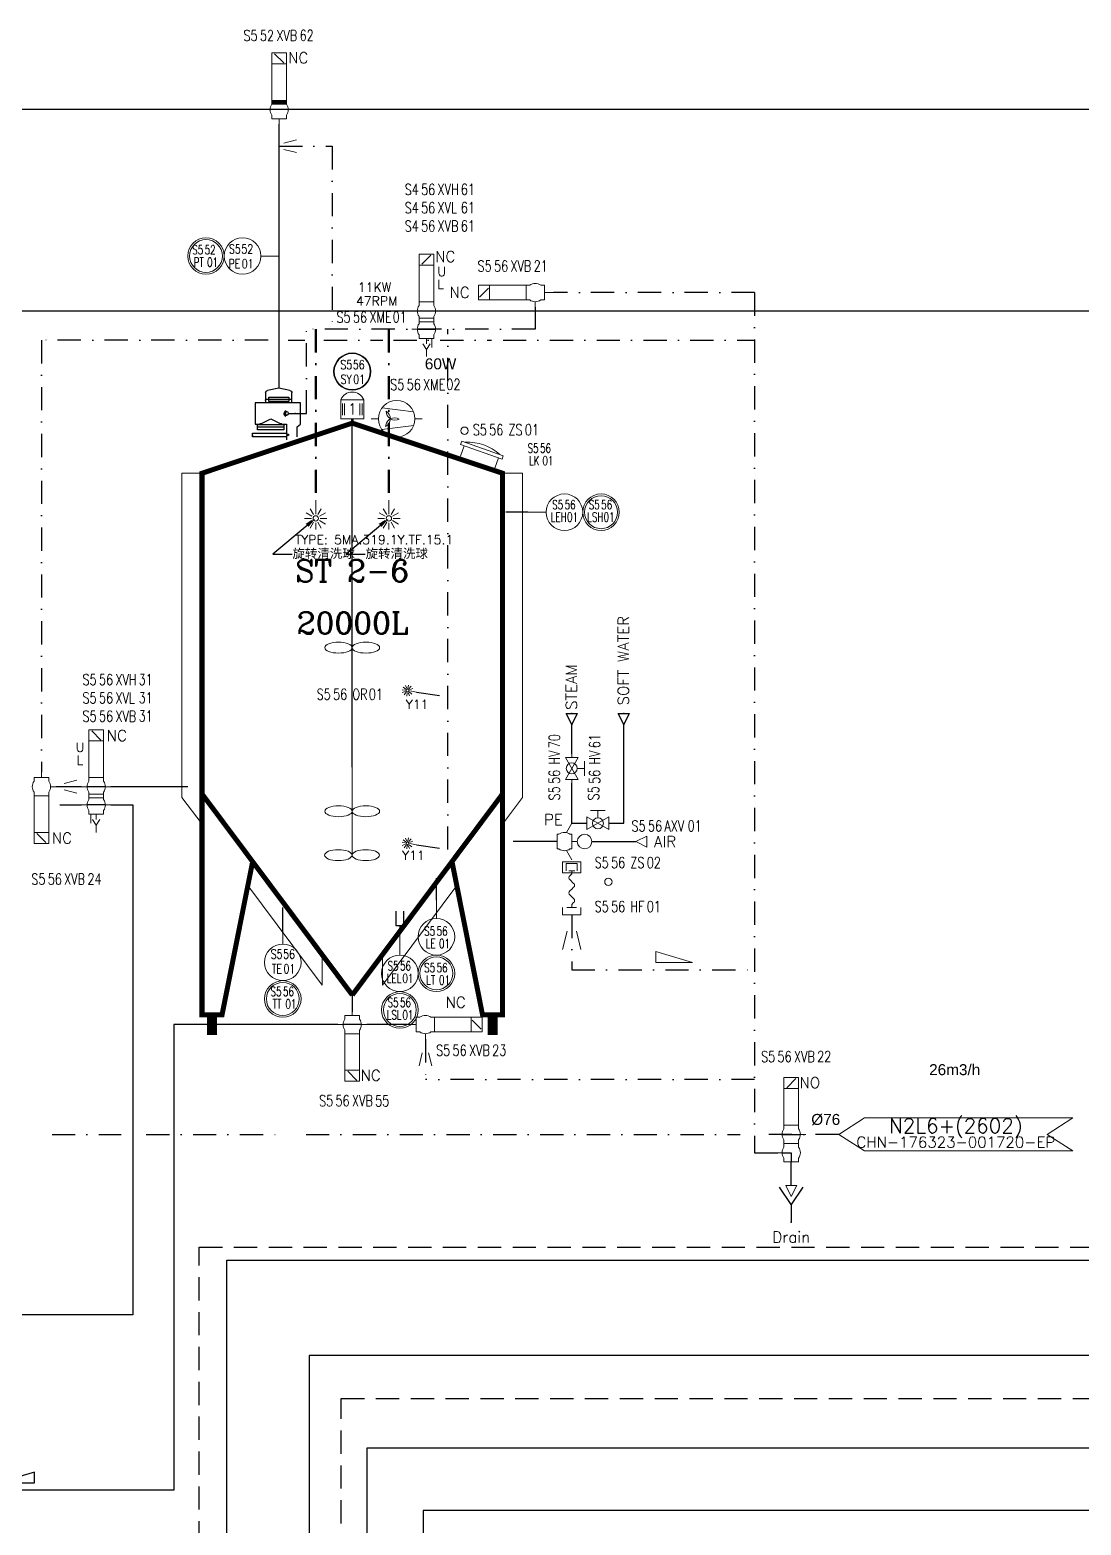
# Model space of a CAD drawing. Header units: inches. Extents: x 17763 to 19859, y 23751 to 24845.
# Drawn here: x 19000 to 19287.4, y 24289.8 to 24698.3 of the extents above; entities that cross this region are included whole.
import ezdxf
from ezdxf import colors
from ezdxf.entities.mleader import LeaderData, LeaderLine
from ezdxf.enums import TextEntityAlignment as Align
from ezdxf.math import Vec2, Vec3

# ---------------------------------------------------------------- set-up
doc = ezdxf.new("R2010")
doc.units = ezdxf.units.IN
doc.header["$MEASUREMENT"] = 0
doc.linetypes.add('DASHDOT2', pattern=[12.7, 6.35, -3.175, 0, -3.175])
doc.linetypes.add('DASHED2', pattern=[9.525, 6.35, -3.175])
for name, color, linetype, lineweight in [('17 Pipe CIP', 4, 'DASHDOT2', 50), ('19 Pipe Process', 30, 'Continuous', 30), ('31 Equipment', 7, 'Continuous', 9), ('33 Instruments Labels', 7, 'Continuous', 9), ('43 TXT English', 7, 'Continuous', 9)]:
    doc.layers.add(name, color=color, linetype=linetype, lineweight=lineweight)
for name, color, linetype in [('CUVERIE', 7, 'Continuous'), ('DIAMETRE', 7, 'Continuous'), ('MATERIEL-DIVERS', 7, 'Continuous'), ('POMPES-PROCESS', 7, 'Continuous'), ('REGUL', 140, 'DASHED2'), ('REPERES', 7, 'Continuous'), ('techn-data', 7, 'Continuous'), ('TEXTE', 7, 'Continuous'), ('TEXTES', 7, 'Continuous'), ('TUYAUTERIE-AIR INSTRUMENT', 3, 'Continuous'), ('TUYAUTERIE-EAU', 5, 'Continuous'), ('TUYAUTERIE-EGOUT', 32, 'Continuous'), ('TUYAUTERIE-GAZ', 3, 'Continuous'), ('TUYAUTERIE-NEP', 4, 'DASHDOT2'), ('TUYAUTERIE-VAPEUR', 6, 'Continuous'), ('TXT_FR', 7, 'Continuous'), ('VANNES', 7, 'Continuous')]:
    doc.layers.add(name, color=color, linetype=linetype)
doc.layers.get('REPERES').off()
doc.styles.add('ROMANC', font='romanc')
doc.styles.add('ROMANS', font='ROMANS.SHX')
doc.styles.add('ROMANT', font='romant')
doc.styles.get("Standard").update_dxf_attribs({"font": 'arial.ttf'})
doc.styles.add('USER1', font='TXT.SHX', dxfattribs={"bigfont": 'gbcbig.shx'})

# ---------------------------------------------------------------- blocks, each defined once
blk = doc.blocks.new('EGOUT')
at = {"color": 7}
for p, q in [((-3.2, 9.61), (0, 4.81)), ((0, 4.81), (3.2, 9.61)), ((0, 4.81), (0, 0))]:
    blk.add_line(p, q, dxfattribs=at)
at = {"color": 7, "extrusion": (0, -1, 0)}
blk.add_point((0, 0), dxfattribs=at)
at = {"layer": 'POMPES-PROCESS', "style": 'ROMANS'}
blk.add_attdef('EGOUT', text='', height=3, dxfattribs=at).set_placement((0, -4), align=Align.MIDDLE)
blk = doc.blocks.new('APV-VLV-SSEAT-SW44-4')
at = {"layer": '31 Equipment', "ltscale": 38}
for p, q in [((1.25, 20.25), (-1.25, 17.75)), ((-4, 5), (-2.5, 5)), ((-2, 7.5), (-2, 6.5)), ((2, 7.5), (2, 6.5)), ((-2.5, 0), (-4, 0)), ((-2, 2.5), (-2, 3.5)), ((-2, 2.5), (2, 2.5)), ((-2, 2.5), (-2, 1.5)), ((2, 2.5), (2, 3.5)), ((2, 2.5), (2, 1.5)), ((-2, -1.5), (-2, -2.5)), ((-2, -2.5), (2, -2.5)), ((0, -2.5), (0, -5)), ((2, -1.5), (2, -2.5))]:
    blk.add_line(p, q, dxfattribs=at)
at = {"layer": '31 Equipment', "lineweight": 30}
for p, q in [((-2.5, 5), (2.5, 5)), ((-2.5, 0), (0, 0)), ((0, 0), (0, -2.5))]:
    blk.add_line(p, q, dxfattribs=at)
at = {"layer": '31 Equipment'}
blk.add_line((2.5, 5), (4, 5), dxfattribs=at)
at = {"layer": '31 Equipment', "ltscale": 38}
for points in [[(-2, 17.5), (2, 17.5), (2, 20.5), (-2, 20.5)], [(-2, 7.5), (2, 7.5), (2, 17.5), (-2, 17.5)]]:
    blk.add_lwpolyline(points, close=True, dxfattribs=at)
for centre, start, end in [((0, 5), 143.1301, 216.8699), ((0, 5), 323.1301, 36.8699), ((0, 0), 143.1301, 216.8699), ((0, 0), 323.1301, 36.8699)]:
    blk.add_arc(centre, 2.5, start, end, dxfattribs=at)
blk = doc.blocks.new('APV-SIGN-ARW-FLOW-1')
at = {"layer": '31 Equipment'}
for p, q in [((-1.5, -1.5), (-1.5, 1.5)), ((-1.5, 1.5), (1.5, 0)), ((1.5, 0), (-1.5, -1.5))]:
    blk.add_line(p, q, dxfattribs=at)
blk = doc.blocks.new('APV-VLV-SSEAT-M+MP42-3')
at = {"layer": '31 Equipment'}
h = blk.add_hatch(dxfattribs=at)
h.set_pattern_fill('ANSI31', color=256, scale=0.01, style=0)
h.set_pattern_definition([(45, (0, 0), (-0.02245064, 0.02245064), [])])
h.paths.add_polyline_path([(2, 2.5), (-2, 2.5), (-2, 1.5), (2, 1.5)])
at = {"layer": '31 Equipment', "ltscale": 38}
for p, q in [((1.25, 15.25), (-1.25, 12.75)), ((-4, 0), (-2.5, 0)), ((-2, 2.5), (-2, 1.5)), ((-2, 1.5), (2, 1.5)), ((2, 2.5), (2, 1.5)), ((-2, -2.5), (-2, -1.5)), ((2, -2.5), (-2, -2.5)), ((-2, -2.5), (2, -2.5)), ((0, -2.5), (0, -5)), ((2, -2.5), (2, -1.5))]:
    blk.add_line(p, q, dxfattribs=at)
at = {"layer": '31 Equipment', "lineweight": 30}
blk.add_line((-2.5, 0), (2.5, 0), dxfattribs=at)
at = {"layer": '31 Equipment'}
blk.add_line((2.5, 0), (4, 0), dxfattribs=at)
at = {"layer": '31 Equipment', "ltscale": 38}
for points in [[(-2, 12.5), (2, 12.5), (2, 15.5), (-2, 15.5)], [(-2, 2.5), (2, 2.5), (2, 12.5), (-2, 12.5)]]:
    blk.add_lwpolyline(points, close=True, dxfattribs=at)
for start, end in [(143.1301, 216.8699), (323.1301, 36.8699)]:
    blk.add_arc((0, 0), 2.5, start, end, dxfattribs=at)
blk = doc.blocks.new('APV-INS-M-L-LE2')
at = {"layer": '31 Equipment', "color": 7}
blk.add_line((5, 0), (13, 0), dxfattribs=at)
at = {"layer": '31 Equipment', "lineweight": 25}
blk.add_lwpolyline([(17, 1), (13, 1), (13, 0), (13, -1), (17, -1)], dxfattribs=at)
at = {"layer": '31 Equipment', "color": 7}
blk.add_circle((0, 0), 5, dxfattribs=at)
at = {"layer": '33 Instruments Labels', "style": 'ROMANS', "width": 0.8}
blk.add_attdef('LE?', text='', height=3, dxfattribs=at).set_placement((0, 0), align=Align.MIDDLE)
blk = doc.blocks.new('APV-INS-F-L-LS')
at = {"layer": '31 Equipment'}
for radius in [5, 4.5]:
    blk.add_circle((0, 0), radius, dxfattribs=at)
at = {"layer": '33 Instruments Labels', "style": 'ROMANS', "width": 0.8}
blk.add_attdef('LS?', text='', height=3, dxfattribs=at).set_placement((0, 0), align=Align.MIDDLE)
blk = doc.blocks.new('APV-INS-M-L-TE')
at = {"layer": '31 Equipment', "color": 7}
blk.add_line((0, -5), (0, -10), dxfattribs=at)
blk.add_circle((0, 0), 5, dxfattribs=at)
at = {"layer": '33 Instruments Labels', "style": 'ROMANS', "width": 0.8, "flags": 8}
blk.add_attdef('TE', text='', height=3, dxfattribs=at).set_placement((0, 0), align=Align.MIDDLE)
blk = doc.blocks.new('APV-INS-F-L-TT')
at = {"layer": '31 Equipment'}
for radius in [5, 4.5]:
    blk.add_circle((0, 0), radius, dxfattribs=at)
blk = doc.blocks.new('APV-TNK-ACC-MOT-1')
at = {"layer": '31 Equipment', "color": 7}
for p, q in [((3.15, 6.4), (-3.15, 6.4)), ((-3.15, 6.4), (-3.15, 1.15)), ((-2.64, 5.35), (-2.64, 2.2)), ((-2.1, 5.35), (-2.1, 2.2)), ((2.1, 5.35), (2.1, 2.2)), ((2.66, 5.35), (2.66, 2.2)), ((3.15, 1.15), (3.15, 6.4)), ((-3.15, 1.15), (3.15, 1.15))]:
    blk.add_line(p, q, dxfattribs=at)
blk.add_arc((0, 5.09), 3.41, 22.6199, 157.3801, dxfattribs=at)
at = {"layer": '31 Equipment', "ltscale": 38}
blk.add_point((0, 0), dxfattribs=at)
at = {"layer": '31 Equipment', "color": 7}
blk.add_trace([(-0.39, 0), (0.39, 0), (-0.39, 1.15), (0.39, 1.15)], dxfattribs=at)
at = {"layer": '31 Equipment', "style": 'ROMANT', "width": 0.8}
blk.add_text('1', height=3, dxfattribs=at).set_placement((0, 3.89), align=Align.MIDDLE)
blk = doc.blocks.new('APV-INS-M-L-LE1')
at = {"layer": '31 Equipment', "color": 7}
blk.add_line((0, -5), (0, -10), dxfattribs=at)
blk.add_circle((0, 0), 5, dxfattribs=at)
blk = doc.blocks.new('APV-TNK-ACC-MANHOLE-1')
at = {"layer": '31 Equipment'}
for p, q in [((-6, 3), (-6, 4)), ((-6, 4), (6, 4)), ((-6, 3), (6, 3)), ((-5, 0), (-5, 3)), ((5, 3), (5, 0)), ((6, 3), (6, 4))]:
    blk.add_line(p, q, dxfattribs=at)
blk.add_arc((0, -8), 13, 67.3801, 112.6199, dxfattribs=at)
blk = doc.blocks.new('APV-INS-POS-GEN-1')
at = {"layer": '31 Equipment', "color": 5}
blk.add_circle((0, 0), 1, dxfattribs=at)
blk = doc.blocks.new('APV-FTG-CONX-QUICK-1')
at = {"layer": '31 Equipment'}
for p, q in [((-0.5, 2.5), (2.5, 2.5)), ((-0.5, -2.5), (-0.5, 2.5)), ((0, 1.5), (2, 1.5)), ((0, 0.83), (0, -0.83)), ((2, 1.5), (2, -1.5)), ((2.5, 2.5), (2.5, -2.5)), ((2.5, -2.5), (-0.5, -2.5)), ((0, -0.83), (0, -0.83)), ((2, -1.5), (0, -1.5))]:
    blk.add_line(p, q, dxfattribs=at)
blk = doc.blocks.new('APV-FTG-CONX-HOSE-1')
at = {"layer": '31 Equipment'}
for p, q in [((-4.17, 0), (-5, 0)), ((4.17, 0), (5, 0))]:
    blk.add_line(p, q, dxfattribs=at)
for points in [[(-4.17, 0), (-3.63, 0.5), (-3.42, 0.71), (-3.13, 0.79), (-2.83, 0.71), (-2.58, 0.5), (-1.54, -0.5), (-1.33, -0.71), (-1.04, -0.79), (-0.75, -0.71), (-0.5, -0.5), (0, 0)], [(0, 0), (0.54, 0.5), (0.75, 0.71), (1.04, 0.79), (1.33, 0.71), (1.58, 0.5), (2.62, -0.5), (2.83, -0.71), (3.12, -0.79), (3.42, -0.71), (3.67, -0.5), (4.17, 0)]]:
    blk.add_lwpolyline(points, dxfattribs=at)
blk = doc.blocks.new('APV-FTG-CONX-SCREWED-1')
at = {"layer": '31 Equipment'}
for p, q in [((0, 2.5), (2, 2.5)), ((0, 1.33), (0, -1.33)), ((2, 2.5), (2, -2.5)), ((0, -1.33), (0, -1.33)), ((2, -2.5), (0, -2.5))]:
    blk.add_line(p, q, dxfattribs=at)
blk = doc.blocks.new('APV-FCE-GEN-REDCON-1')
at = {"layer": '31 Equipment', "color": 7}
for p, q in [((-2.5, 2.5), (2.5, 1.25)), ((2.5, 1.25), (2.5, 1.25)), ((2.5, -1.25), (-2.5, -2.5))]:
    blk.add_line(p, q, dxfattribs=at)
blk = doc.blocks.new('APV-SIGN-FLOW-SLOPE-1')
at = {"layer": '31 Equipment'}
blk.add_lwpolyline([(-5, 2), (5, 2), (5, 5), (-5, 2)], dxfattribs=at)
at = {"layer": '31 Equipment', "style": 'ROMANS'}
blk.add_attdef('%', text='', height=2, rotation=16.6992, dxfattribs=at).set_placement((-0.64, 4.87), align=Align.MIDDLE)
blk = doc.blocks.new('SPB')
at = {"color": 7}
for p, q in [((0, -6), (0, 0)), ((-2.598, -9), (-1.302, -8.25)), ((-2.124, -9.624), (-1.062, -8.562)), ((-1.5, -10.098), (-0.75, -8.802)), ((-0.774, -10.398), (-0.39, -8.952)), ((0, -10.5), (0, -9)), ((0.774, -10.398), (0.39, -8.952)), ((1.5, -10.098), (0.75, -8.802)), ((2.124, -9.624), (1.062, -8.562)), ((2.598, -9), (1.302, -8.25))]:
    blk.add_line(p, q, dxfattribs=at)
blk.add_circle((0, -7.5), 1.5, dxfattribs=at)
at = {"color": 7, "extrusion": (0, 1, 0)}
blk.add_point((0, 0), dxfattribs=at)
blk = doc.blocks.new('GOAVEC')
at = {"layer": 'MATERIEL-DIVERS'}
for p, q in [((0, 8.4), (0, 10.68)), ((0.48, 11.27), (3, 11.77)), ((3, 11.77), (5.52, 11.27)), ((6, 10.68), (6, 8.4)), ((-2, 8.4), (8.4, 8.4)), ((-2, 3.6), (-2, 8.4)), ((0, 9.21), (6, 9.21)), ((5.28, 9.71), (0.72, 9.71)), ((0.72, 9.71), (0.72, 8.7)), ((0.72, 8.7), (5.28, 8.7)), ((5.28, 8.7), (5.28, 9.71)), ((8.4, 8.4), (8.4, 3.6)), ((-0.74, 6), (-2.03, 6)), ((-1.2, 3), (-2, 3.6)), ((2.26, 3.6), (1.2, 3.6)), ((1.2, 3.6), (1.2, 1.27)), ((1.8, 3.49), (1.8, 2.29)), ((7.8, 3.49), (1.8, 3.49)), ((4.8, 4.8), (2.53, 3.66)), ((7.07, 3.66), (4.8, 4.8)), ((8.4, 3.6), (7.34, 3.6)), ((7.8, 2.29), (7.8, 3.49)), ((-1.2, 0.7), (-1.2, 3)), ((0.76, 1.27), (0.76, 1.01)), ((1.2, 1.27), (0.76, 1.27)), ((0.76, 1.01), (1.2, 1.01)), ((9, 1.52), (1.19, 1.52)), ((1.19, 1.01), (1.19, 0.72)), ((1.19, 0.72), (9, 0.72)), ((1.2, 1.01), (1.2, 0)), ((1.8, 2.89), (7.8, 2.89)), ((1.8, 2.29), (7.8, 2.29)), ((9, 0.72), (9, 1.52))]:
    blk.add_line(p, q, dxfattribs=at)
for centre, start, end in [((0.6, 10.68), 101.3099, 180), ((5.4, 10.68), 0, 78.6901), ((2.26, 4.2), 270, 296.5651), ((7.34, 4.2), 243.4349, 270)]:
    blk.add_arc(centre, 0.6, start, end, dxfattribs=at)
at = {"layer": 'MATERIEL-DIVERS', "color": 7, "extrusion": (1, 0, 0)}
for p in [(6, 9), (9, 1)]:
    blk.add_point(p, dxfattribs=at)
at = {"layer": 'MATERIEL-DIVERS', "color": 2}
for p in [(6, 9), (-2, 6), (9, 1)]:
    blk.add_point(p, dxfattribs=at)
at = {"layer": 'MATERIEL-DIVERS', "color": 7, "extrusion": (-1, 0, 0)}
blk.add_point((-2, 6), dxfattribs=at)
at = {"layer": 'MATERIEL-DIVERS', "xscale": 0.2499010929244832, "yscale": 0.2499010929244832, "zscale": 0.2499010929244832, "rotation": 90}
blk.add_blockref('SPB', (-0.74, 6), dxfattribs=at)
blk = doc.blocks.new('INSTR-M-L-SY')
at = {"layer": 'MATERIEL-DIVERS', "color": 7}
blk.add_circle((0, 0), 5, dxfattribs=at)
blk = doc.blocks.new('APV-VLV-SSEAT-SW42-3')
at = {"layer": '31 Equipment', "ltscale": 38}
for p, q in [((1.25, 15.25), (-1.25, 12.75)), ((-2, 2.5), (-2, 1.5)), ((2, 2.5), (2, 1.5)), ((-2, -2.5), (-2, -1.5)), ((2, -2.5), (-2, -2.5)), ((-2, -2.5), (2, -2.5)), ((0, -2.5), (0, -5)), ((2, -2.5), (2, -1.5))]:
    blk.add_line(p, q, dxfattribs=at)
at = {"layer": '31 Equipment'}
for p, q in [((-4, 0), (-2.5, 0)), ((2.5, 0), (4, 0))]:
    blk.add_line(p, q, dxfattribs=at)
at = {"layer": '31 Equipment', "lineweight": 30}
blk.add_line((2.5, 0), (-2.5, 0), dxfattribs=at)
at = {"layer": '31 Equipment', "ltscale": 38}
for points in [[(-2, 12.5), (2, 12.5), (2, 15.5), (-2, 15.5)], [(-2, 2.5), (2, 2.5), (2, 12.5), (-2, 12.5)]]:
    blk.add_lwpolyline(points, close=True, dxfattribs=at)
for start, end in [(143.1301, 216.8699), (323.1301, 36.8699)]:
    blk.add_arc((0, 0), 2.5, start, end, dxfattribs=at)
blk = doc.blocks.new('APV-VLV-SSEAT-SW41-3')
at = {"layer": '31 Equipment', "ltscale": 38}
for p, q in [((1.25, 15.25), (-1.25, 12.75)), ((-2, 2.5), (-2, 1.5)), ((2, 2.5), (2, 1.5)), ((2.5, 0), (4, 0)), ((-2, -2.5), (-2, -1.5)), ((2, -2.5), (-2, -2.5)), ((-2, -2.5), (2, -2.5)), ((0, -2.5), (0, -5)), ((2, -2.5), (2, -1.5))]:
    blk.add_line(p, q, dxfattribs=at)
for points in [[(-2, 12.5), (2, 12.5), (2, 15.5), (-2, 15.5)], [(-2, 2.5), (2, 2.5), (2, 12.5), (-2, 12.5)]]:
    blk.add_lwpolyline(points, close=True, dxfattribs=at)
for start, end in [(143.1301, 216.8699), (323.1301, 36.8699)]:
    blk.add_arc((0, 0), 2.5, start, end, dxfattribs=at)
blk = doc.blocks.new('APV-VLV-SAMPL-PRD20-2')
at = {"layer": '31 Equipment', "ltscale": 38}
for p, q in [((-2.54, 2.44), (-4, 5)), ((-4, 0), (-5.5, 0)), ((-4, 2), (-3.5, 2)), ((-4, 2), (-4, -2)), ((0, 2), (-0.5, 2)), ((0, 2), (0, -2)), ((0, -2), (0, 2)), ((-4, -2), (-3.5, -2)), ((-2.54, -2.44), (-4, -5)), ((0, -2), (-0.5, -2))]:
    blk.add_line(p, q, dxfattribs=at)
at = {"layer": '31 Equipment'}
blk.add_circle((-7.5, 0), 2, dxfattribs=at)
at = {"layer": '31 Equipment', "ltscale": 38}
for start, end in [(53.1301, 126.8699), (233.1301, 306.8699)]:
    blk.add_arc((-2, 0), 2.5, start, end, dxfattribs=at)
blk = doc.blocks.new('FLE23-A')
at = {"color": 7}
for p, q in [((0, 1.5), (-3, 0)), ((-3, 0), (0, -1.5)), ((0, -1.5), (0, 1.5))]:
    blk.add_line(p, q, dxfattribs=at)
at = {"layer": 'MATERIEL-DIVERS', "color": 7, "extrusion": (-1, 0, 0)}
blk.add_point((-3, 0), dxfattribs=at)
at = {"layer": 'MATERIEL-DIVERS', "color": 2}
for p in [(-3, 0), (0, 0)]:
    blk.add_point(p, dxfattribs=at)
at = {"layer": 'MATERIEL-DIVERS', "color": 7, "extrusion": (1, 0, 0)}
blk.add_point((0, 0), dxfattribs=at)
blk = doc.blocks.new('APV-VLVM-BALL-KHV+MF-1')
at = {"layer": '31 Equipment', "ltscale": 38}
for p, q in [((-3, 0), (-4, 0)), ((3, 0), (4, 0))]:
    blk.add_line(p, q, dxfattribs=at)
at = {"layer": '31 Equipment'}
for p, q in [((-3, 1.734), (-3, -1.734)), ((-3, -1.734), (3, 1.734)), ((3, -1.734), (-3, 1.734)), ((-2, 3.5), (2, 3.5)), ((0, 1.5), (0, 3.5)), ((3, 1.734), (3, -1.734))]:
    blk.add_line(p, q, dxfattribs=at)
blk.add_circle((0, 0), 1.5, dxfattribs=at)
blk = doc.blocks.new('APV-VLV-DSEAT-DA34-3')
at = {"layer": '31 Equipment', "ltscale": 38}
for p, q in [((1.25, 20.25), (-1.25, 17.75)), ((-4, 5), (-2.5, 5)), ((-2, 7.5), (-2, 6.5)), ((2, 7.5), (2, 6.5)), ((4, 5), (2.5, 5)), ((-2, 3), (-2, 3.5)), ((-2, 2), (-2, 1.5)), ((2, 3), (2, 3.5)), ((2, 2), (2, 1.5)), ((-4, 0), (-2.5, 0)), ((-2, -2.5), (-2, -1.5)), ((-2, -2.5), (2, -2.5)), ((0, -5.5), (-1, -4)), ((0, -2.5), (0, -4)), ((1, -4), (0, -5.5)), ((1.5, -2.5), (1.5, -5)), ((2, -2.5), (2, -1.5)), ((2.5, 0), (4, 0)), ((0, -5.5), (0, -7.5))]:
    blk.add_line(p, q, dxfattribs=at)
at = {"layer": '31 Equipment', "lineweight": 30}
for p, q in [((-2.5, 5), (2.5, 5)), ((-2.5, 0), (2.5, 0))]:
    blk.add_line(p, q, dxfattribs=at)
at = {"layer": '31 Equipment', "ltscale": 38}
for points in [[(-2, 17.5), (2, 17.5), (2, 20.5), (-2, 20.5)], [(-2, 7.5), (2, 7.5), (2, 17.5), (-2, 17.5)], [(-2, 3), (2, 3), (2, 2), (-2, 2)]]:
    blk.add_lwpolyline(points, close=True, dxfattribs=at)
for centre, start, end in [((0, 5), 143.1301, 216.8699), ((0, 5), 323.1301, 36.8699), ((0, 0), 143.1301, 216.8699), ((0, 0), 323.1301, 36.8699)]:
    blk.add_arc(centre, 2.5, start, end, dxfattribs=at)
at = {"layer": '31 Equipment', "style": 'ROMANS', "flags": 8}
for tag, p in [('U', (3, 14.5)), ('L', (3, 11))]:
    blk.add_attdef(tag, p, '', height=2.5, dxfattribs=at)
blk = doc.blocks.new('APV-TNK-ACC-SPRAYBALL-1')
at = {"layer": '31 Equipment'}
for p, q in [((0, -3.81), (0, 0)), ((-1.03, -4.4), (-2.65, -3.47)), ((-0.6, -3.97), (-1.53, -2.35)), ((0.6, -3.97), (1.53, -2.35)), ((1.03, -4.4), (2.65, -3.47)), ((-1.19, -5), (-3.05, -5)), ((-1.03, -5.6), (-2.65, -6.53)), ((-0.6, -6.03), (-1.53, -7.65)), ((0, -6.19), (0, -8.05)), ((0.6, -6.03), (1.53, -7.65)), ((1.03, -5.6), (2.65, -6.53)), ((1.19, -5), (3.05, -5))]:
    blk.add_line(p, q, dxfattribs=at)
blk.add_circle((0, -5), 0.738, dxfattribs=at)
blk = doc.blocks.new('APV-TNK-ACC-AGIT-1')
at = {"layer": '31 Equipment'}
blk.add_line((0, 0), (0, -8), dxfattribs=at)
for centre in [(-2.5, -8), (2.5, -8)]:
    blk.add_ellipse(centre, major_axis=(-2.5, 0), ratio=0.4, dxfattribs=at)
blk = doc.blocks.new('APV-INS-F-L-LT')
at = {"layer": '31 Equipment'}
for radius in [5, 4.5]:
    blk.add_circle((0, 0), radius, dxfattribs=at)
blk = doc.blocks.new('APV-INS-M-L-PE')
at = {"layer": '31 Equipment', "color": 7}
blk.add_line((0, -5), (0, -10), dxfattribs=at)
blk.add_circle((0, 0), 5, dxfattribs=at)
at = {"layer": '33 Instruments Labels', "style": 'ROMANS', "width": 0.8, "flags": 8}
blk.add_attdef('PE', text='', height=3, dxfattribs=at).set_placement((0, 0), align=Align.MIDDLE)
blk = doc.blocks.new('APV-INS-F-L-PT')
at = {"layer": '31 Equipment'}
for radius in [5, 4.5]:
    blk.add_circle((0, 0), radius, dxfattribs=at)
blk = doc.blocks.new('PENTE-G')
at = {"layer": 'MATERIEL-DIVERS'}
blk.add_lwpolyline([(-5, 2), (5, 2), (5, 5), (-5, 2)], dxfattribs=at)
blk = doc.blocks.new('REPNORM')
at = {"layer": 'TEXTES', "style": 'ROMANS', "width": 0.75}
for tag, p in [('ZONE', (-9.75, -1.25)), ('SOUSZONE', (-5.25, -1.25)), ('ELEMENT', (0, -1.25)), ('NUM', (4.5, -1.25))]:
    blk.add_attdef(tag, p, '', height=3, dxfattribs=at)
blk = doc.blocks.new('REPINS2')
at = {"layer": 'TEXTES', "style": 'ROMANS', "width": 0.7}
for tag, p in [('ZONE', (-3.35, 0.8)), ('SOUSZONE', (0.05, 0.8)), ('NUM', (0.7, -2.6))]:
    blk.add_attdef(tag, p, '', height=2.5, dxfattribs=at)
blk.add_attdef('ELEMENT', text='', height=2.5, dxfattribs=at).set_placement((-1.56, -2.59), align=Align.CENTER)
blk = doc.blocks.new('REPINS')
at = {"layer": 'TEXTES', "style": 'ROMANS', "width": 0.75}
for tag, p in [('ZONE', (-3.3, 1)), ('SOUSZONE', (0.1, 1)), ('NUM', (0.2, -3))]:
    blk.add_attdef(tag, p, '', height=2.5, dxfattribs=at)
blk.add_attdef('ELEMENT', text='', height=2.5, dxfattribs=at).set_placement((-0.2, -3), align=Align.RIGHT)
blk = doc.blocks.new('REPNORM1')
at = {"layer": 'TEXTES', "style": 'ROMANS', "width": 0.75}
for tag, p in [('ZONE', (-9.75, -1.25)), ('SOUSZONE', (-5.25, -1.25)), ('ELEMENT', (-0.75, -1.25)), ('NUM', (5.59, -1.22))]:
    blk.add_attdef(tag, p, '', height=3, dxfattribs=at)
blk = doc.blocks.new('APV-SIGN-ARW-DWG-1')
at = {"layer": '31 Equipment'}
for p, q in [((-32, 4.49), (25, 4.49)), ((-32, 4.49), (-25, 0)), ((25, 4.49), (32, 0)), ((-25, 0), (-32, -4.49)), ((32, 0), (25, -4.49)), ((-32, -4.49), (25, -4.49))]:
    blk.add_line(p, q, dxfattribs=at)
at = {"layer": '31 Equipment', "style": 'ROMANS', "width": 0.8}
for tag, p in [('TEXT1', (0, 0.37)), ('TEXT2', (0, -3.63))]:
    blk.add_attdef(tag, text='', height=3, dxfattribs=at).set_placement(p, align=Align.CENTER)
blk = doc.blocks.new('APV-PMP-GEN-FAN-1')
at = {"layer": '31 Equipment', "ltscale": 38}
for p, q in [((-5, 0), (-7, 0)), ((5, 0), (7, 0))]:
    blk.add_line(p, q, dxfattribs=at)
at = {"layer": '31 Equipment', "color": 7}
for p, q in [((4.62, 1.91), (-4.01, 2.99)), ((-3.44, 2.92), (-3.44, 2.92)), ((-4.03, -2.96), (4.65, -1.85))]:
    blk.add_line(p, q, dxfattribs=at)
blk.add_circle((0, 0), 5, dxfattribs=at)
for centre, radius, start, end in [((-4.14, 0.04), 2.42, 297.7105, 59.0333), ((-0.6, -2.14), 2.41, 57.3705, 179.0726), ((-0.42, 2.11), 2.48, 179.801, 296.7761)]:
    blk.add_arc(centre, radius, start, end, dxfattribs=at)
blk = doc.blocks.new('APV-TNK-INSULAT-13')
at = {"layer": '31 Equipment', "color": 7}
for p, q in [((-24.69, 86.85), (-28.01, 86.85)), ((-28.01, 86.85), (-28.01, 33.18)), ((25.11, 86.85), (28.43, 86.85)), ((28.43, 86.85), (28.43, 33.18)), ((-4.77, 7.11), (-4.77, 2.1)), ((5.19, 7.11), (5.19, 2.1))]:
    blk.add_line(p, q, dxfattribs=at)
at = {"layer": '31 Equipment'}
for p, q in [((-24.69, 28.74), (-24.69, 86.85)), ((25.11, 28.74), (25.11, 86.85)), ((-28.01, 33.18), (-24.69, 28.74)), ((28.43, 33.18), (25.11, 28.74)), ((-17.09, 18.58), (-16.3, 22.54)), ((-16.3, 22.54), (-4.77, 7.11)), ((16.73, 22.54), (5.19, 7.11)), ((17.52, 18.58), (16.73, 22.54)), ((-17.09, 18.58), (-4.77, 2.1)), ((17.52, 18.58), (5.19, 2.1))]:
    blk.add_line(p, q, dxfattribs=at)
blk = doc.blocks.new('APV-TNK-GEN-12')
at = {"layer": '31 Equipment', "color": 7}
for points, const_width in [([(-16.3, 28.54), (-21.37, 3.17), (-24.69, 3.17), (-24.69, 92.85), (0.21, 101.15), (25.11, 92.85), (25.11, 3.17), (21.79, 3.17), (16.73, 28.54)], 0.83), ([(-24.69, 39.75), (0.21, 6.45)], 0.83), ([(25.11, 39.75), (0.21, 6.45)], 0.83), ([(-23.03, 3.17), (-23.03, -0.15)], 1.66), ([(23.45, 3.17), (23.45, -0.15)], 1.66)]:
    blk.add_lwpolyline(points, dxfattribs=dict(at, const_width=const_width))

msp = doc.modelspace()

# ---------------------------------------------------------------- linework, layer by layer
at = {"layer": '17 Pipe CIP'}
for p, q in [((19078.13, 24616.52), (19078.13, 24569.82)), ((19098.13, 24616.52), (19098.13, 24569.82))]:
    msp.add_line(p, q, dxfattribs=at)
at = {"layer": '19 Pipe Process'}
for p, q in [((19148.13, 24481.52), (19148.13, 24492.52)), ((19014.13, 24491.52), (19007.13, 24491.52)), ((19043.13, 24491.52), (19022.13, 24491.52)), ((19008.13, 24486.52), (19014.13, 24486.52)), ((19022.13, 24486.52), (19028.13, 24486.52)), ((19028.13, 24486.52), (19028.13, 24347.24)), ((19144.13, 24476.52), (19132.13, 24476.52)), ((19088.13, 24434.61), (19088.13, 24430.02)), ((19039.35, 24426.52), (19039.35, 24299.27)), ((19084.13, 24426.52), (19039.35, 24426.52)), ((19103.13, 24426.52), (19092.13, 24426.52)), ((19028.13, 24347.24), (18916.72, 24347.24)), ((19039.35, 24299.27), (18423.32, 24299.27))]:
    msp.add_line(p, q, dxfattribs=at)
for points in [[(19053.86, 24189.22), (19053.86, 24362.12), (19349.72, 24362.12), (19349.72, 24481.55), (19358.23, 24481.55)], [(19372.77, 24379.67), (19434.18, 24379.67), (19434.18, 24359.25), (19372.77, 24359.25), (19372.77, 24336.07), (19076.32, 24336.07), (19076.32, 24232.85), (19088.42, 24232.85)], [(19600.07, 24379.67), (19661.48, 24379.67), (19661.48, 24359.25), (19600.07, 24359.25), (19600.07, 24293.75), (19107.52, 24293.75), (19107.52, 23972.8)], [(19092.18, 24109.3), (19092.18, 24310.89), (19577.46, 24310.89)]]:
    msp.add_lwpolyline(points, dxfattribs=at)
at = {"layer": 'CUVERIE'}
for p, q in [((19136.13, 24566.52), (19130.13, 24566.52)), ((19111.13, 24460.52), (19111.13, 24466.52)), ((19069.13, 24451.52), (19069.13, 24458.52))]:
    msp.add_line(p, q, dxfattribs=at)
at = {"layer": 'MATERIEL-DIVERS'}
msp.add_line((19088.11, 24496.81), (19088.13, 24590.86), dxfattribs=at)
at = {"layer": 'REGUL'}
for points in [[(18553.37, 24189.22), (19046.25, 24189.22), (19046.25, 24365.66), (19342.7, 24365.66), (19342.7, 24451.55), (19405.03, 24451.55)], [(18553.37, 24109.22), (19061.08, 24109.22), (19085.07, 24109.22), (19085.07, 24324.32), (19568.66, 24324.32), (19568.66, 24451.55), (19632.33, 24451.55)]]:
    msp.add_lwpolyline(points, dxfattribs=at)
at = {"layer": 'TUYAUTERIE-AIR INSTRUMENT'}
msp.add_line((19153.63, 24476.52), (19165.63, 24476.52), dxfattribs=at)
at = {"layer": 'TUYAUTERIE-EAU'}
for p, q in [((17838.2, 24621.52), (19401.28, 24621.52)), ((19162.34, 24500.52), (19162.34, 24508.52)), ((19162.34, 24481.52), (19162.34, 24500.52)), ((19148.13, 24481.52), (19152.27, 24481.52)), ((19158.2, 24481.52), (19162.34, 24481.52))]:
    msp.add_line(p, q, dxfattribs=at)
at = {"layer": 'TUYAUTERIE-EGOUT'}
msp.add_line((19208.13, 24382.52), (19208.13, 24389.02), dxfattribs=at)
at = {"layer": 'TUYAUTERIE-GAZ'}
for p, q in [((19289.62, 24676.52), (18717.63, 24676.52)), ((19068.13, 24600.52), (19068.13, 24672.52)), ((19068.13, 24600.52), (19068.13, 24672.52)), ((19068.13, 24600.52), (19068.13, 24672.52))]:
    msp.add_line(p, q, dxfattribs=at)
at = {"layer": 'TUYAUTERIE-NEP'}
for p, q in [((19068.13, 24666.52), (19082.59, 24666.52)), ((19082.59, 24666.52), (19082.59, 24616.52)), ((19138.13, 24622.52), (19138.13, 24616.52)), ((19198.13, 24626.52), (19143.13, 24626.52)), ((19198.13, 24626.52), (19198.13, 24391.52)), ((19138.13, 24616.52), (19075.58, 24616.52)), ((19075.58, 24593.52), (19075.58, 24616.52)), ((19114.26, 24474.33), (19114.26, 24616.52)), ((19065.13, 24613.52), (19003.13, 24613.52)), ((19003.13, 24613.52), (19003.13, 24495.52)), ((19070.58, 24613.52), (19075.12, 24613.52)), ((19080.35, 24613.52), (19096.52, 24613.52)), ((19099.39, 24613.52), (19126.18, 24613.52)), ((19129.34, 24613.52), (19198.13, 24613.52)), ((19074.13, 24593.52), (19075.58, 24593.52)), ((19105.7, 24517.39), (19114.26, 24516.06)), ((19105.7, 24475.66), (19114.26, 24474.33)), ((19148.13, 24456.52), (19148.13, 24441.52)), ((19148.13, 24441.52), (19198.13, 24441.52)), ((19108.13, 24422.52), (19108.13, 24411.52)), ((19198.13, 24411.52), (19108.13, 24411.52)), ((19006.05, 24396.52), (19024.96, 24396.52)), ((19031.8, 24396.52), (19068.98, 24396.52)), ((19075.48, 24396.52), (19194.14, 24396.52)), ((19221.12, 24396.52), (19201.13, 24396.52)), ((19198.13, 24391.52), (19205.13, 24391.52))]:
    msp.add_line(p, q, dxfattribs=at)
at = {"layer": 'TUYAUTERIE-VAPEUR'}
msp.add_line((19148.13, 24500.52), (19148.13, 24508.52), dxfattribs=at)

# ---------------------------------------------------------------- block references
at = {"layer": '17 Pipe CIP', "xscale": 0.5, "yscale": 0.5, "rotation": 261.1709262954927}
for p in [(19105.7, 24517.39), (19105.7, 24475.66)]:
    msp.add_blockref('APV-TNK-ACC-SPRAYBALL-1', p, dxfattribs=at)
at = {"layer": '31 Equipment', "xscale": 1.65, "yscale": 1.65, "zscale": 1.1}
for name, p in [('APV-TNK-GEN-12', (19087.78, 24423.96)), ('APV-TNK-INSULAT-13', (19087.78, 24433.86))]:
    msp.add_blockref(name, p, dxfattribs=at)
at = {"layer": '31 Equipment'}
for p in [(19078.13, 24569.82), (19098.13, 24569.82)]:
    msp.add_blockref('APV-TNK-ACC-SPRAYBALL-1', p, dxfattribs=at)
at = {"layer": '33 Instruments Labels'}
for name, p in [('APV-INS-F-L-PT', (19048.13, 24636.52)), ('APV-INS-F-L-LT', (19111.13, 24440.52))]:
    msp.add_blockref(name, p, dxfattribs=at)
for name, p, rotation in [('APV-INS-M-L-PE', (19058.13, 24636.52), 90), ('APV-INS-M-L-LE1', (19111.13, 24450.52), 180)]:
    msp.add_blockref(name, p, dxfattribs=dict(at, rotation=rotation))
at = {"layer": '33 Instruments Labels', "xscale": -1}
for name, p in [('APV-INS-POS-GEN-1', (19118.81, 24588.79)), ('APV-INS-F-L-LS', (19156.13, 24566.52)), ('APV-INS-POS-GEN-1', (19158.13, 24465.52)), ('APV-INS-F-L-TT', (19069.13, 24433.52))]:
    msp.add_blockref(name, p, dxfattribs=at)
for name, p, rotation in [('APV-INS-M-L-LE1', (19146.13, 24566.52), 270), ('APV-INS-M-L-LE2', (19101.13, 24440.52), 270), ('APV-INS-M-L-TE', (19069.13, 24443.52), 180), ('APV-INS-F-L-LS', (19101.13, 24430.52), 90)]:
    msp.add_blockref(name, p, dxfattribs=dict(at, rotation=rotation))
at = {"layer": '33 Instruments Labels', "xscale": -1.5, "yscale": 1.5, "zscale": 1.5}
for p in [(19088.11, 24541.52), (19088.11, 24496.81), (19088.06, 24484.81)]:
    msp.add_blockref('APV-TNK-ACC-AGIT-1', p, dxfattribs=at)
at = {"layer": 'CUVERIE', "xscale": -1.199999999999999, "yscale": 1.199999999999999, "zscale": 1.199999999999999}
msp.add_blockref('GOAVEC', (19071.61, 24586.29), dxfattribs=at)
at = {"layer": 'CUVERIE'}
msp.add_blockref('APV-TNK-ACC-MOT-1', (19088.13, 24590.86), dxfattribs=at)
at = {"layer": 'CUVERIE', "xscale": -1, "rotation": 340.6180997303045}
msp.add_blockref('APV-TNK-ACC-MANHOLE-1', (19122.42, 24580.18), dxfattribs=at)
at = {"layer": 'MATERIEL-DIVERS', "xscale": 0.7, "yscale": 0.7, "zscale": 0.7}
for p, rotation in [((19071.13, 24666.52), 180), ((19011.11, 24491.52), 180), ((19108.13, 24417.02), 90)]:
    msp.add_blockref('APV-FCE-GEN-REDCON-1', p, dxfattribs=dict(at, rotation=rotation))
at = {"layer": 'MATERIEL-DIVERS'}
for name, p in [('APV-PMP-GEN-FAN-1', (19100.26, 24592.04)), ('PENTE-G', (18996.26, 24299.27))]:
    msp.add_blockref(name, p, dxfattribs=at)
at = {"layer": 'MATERIEL-DIVERS', "xscale": -1}
for name, p, rotation in [('FLE23-A', (19148.13, 24511.52), 270), ('FLE23-A', (19162.34, 24511.52), 270), ('APV-FTG-CONX-QUICK-1', (19148.13, 24468.52), 270), ('APV-FTG-CONX-HOSE-1', (19148.13, 24463.52), 270), ('APV-FTG-CONX-SCREWED-1', (19148.13, 24458.52), 90), ('APV-FCE-GEN-REDCON-1', (19148.13, 24449.52), 270), ('APV-SIGN-ARW-FLOW-1', (19208.13, 24381.02), 90)]:
    msp.add_blockref(name, p, dxfattribs=dict(at, rotation=rotation))
msp.add_blockref('APV-SIGN-FLOW-SLOPE-1', (19176.13, 24441.52), dxfattribs=at)
at = {"layer": 'MATERIEL-DIVERS'}
ref = msp.add_blockref('APV-SIGN-ARW-DWG-1', (19253.12, 24396.52), dxfattribs=dict(at, xscale=-1))
ref.add_attrib('TEXT1', 'N2L6+(2602)', dxfattribs={"layer": '31 Equipment', "height": 4, "style": 'USER1'}).set_placement((19253.12, 24396.89), align=Align.CENTER)
ref.add_attrib('TEXT2', 'CHN-176323-001720-EP', dxfattribs={"layer": '31 Equipment', "height": 3, "style": 'USER1'}).set_placement((19253.12, 24392.89), align=Align.CENTER)
ref = msp.add_blockref('EGOUT', (19208.13, 24372.52), dxfattribs=dict(at, xscale=-1))
ref.add_attrib('EGOUT', 'Drain', dxfattribs={"layer": 'POMPES-PROCESS', "height": 3, "style": 'ROMANS'}).set_placement((19208.13, 24368.52), align=Align.MIDDLE)
at = {"layer": 'REPERES'}
for name, p, values in [('REPNORM1', (19068.13, 24696.52), {'ZONE': 'S5', 'SOUSZONE': '52', 'ELEMENT': 'XVB', 'NUM': '62'}), ('REPNORM1', (19112.2, 24654.45), {'ZONE': 'S4', 'SOUSZONE': '56', 'ELEMENT': 'XVH', 'NUM': '61'}), ('REPNORM1', (19112.2, 24644.45), {'ZONE': 'S4', 'SOUSZONE': '56', 'ELEMENT': 'XVB', 'NUM': '61'}), ('REPINS2', (19047.72, 24636.18), {'ZONE': 'S5', 'SOUSZONE': '52', 'NUM': '01', 'ELEMENT': 'PT'}), ('REPINS', (19057.72, 24636.18), {'ZONE': 'S5', 'SOUSZONE': '52', 'ELEMENT': 'PE', 'NUM': '01'}), ('REPNORM1', (19132.13, 24633.52), {'ZONE': 'S5', 'SOUSZONE': '56', 'ELEMENT': 'XVB', 'NUM': '21'}), ('REPNORM1', (19093.56, 24619.57), {'ZONE': 'S5', 'SOUSZONE': '56', 'ELEMENT': 'XME', 'NUM': '01'}), ('REPINS', (19088.19, 24604.58), {'ZONE': 'S5', 'SOUSZONE': '56', 'ELEMENT': 'SY', 'NUM': '01'}), ('REPNORM1', (19108.25, 24601.14), {'ZONE': 'S5', 'SOUSZONE': '56', 'ELEMENT': 'XME', 'NUM': '02'}), ('REPNORM', (19130.81, 24588.79), {'ZONE': 'S5', 'SOUSZONE': '56', 'ELEMENT': 'ZS', 'NUM': '01'}), ('REPINS2', (19139.41, 24581.96), {'ZONE': 'S5', 'SOUSZONE': '56', 'NUM': '01', 'ELEMENT': 'LK'}), ('REPINS2', (19146.13, 24566.52), {'ZONE': 'S5', 'SOUSZONE': '56', 'NUM': '01', 'ELEMENT': 'LEH'}), ('REPINS2', (19156.13, 24566.52), {'ZONE': 'S5', 'SOUSZONE': '56', 'NUM': '01', 'ELEMENT': 'LSH'}), ('REPNORM1', (19024.13, 24520.52), {'ZONE': 'S5', 'SOUSZONE': '56', 'ELEMENT': 'XVH', 'NUM': '31'}), ('REPNORM1', (19024.13, 24515.52), {'ZONE': 'S5', 'SOUSZONE': '56', 'ELEMENT': 'XVL', 'NUM': '31'}), ('REPNORM', (19088.13, 24516.52), {'ZONE': 'S5', 'SOUSZONE': '56', 'ELEMENT': 'OR', 'NUM': '01'}), ('REPNORM1', (19024.13, 24510.52), {'ZONE': 'S5', 'SOUSZONE': '56', 'ELEMENT': 'XVB', 'NUM': '31'}), ('REPNORM1', (19174.22, 24480.52), {'ZONE': 'S5', 'SOUSZONE': '56', 'ELEMENT': 'AXV', 'NUM': '01'}), ('REPNORM', (19164.13, 24470.52), {'ZONE': 'S5', 'SOUSZONE': '56', 'ELEMENT': 'ZS', 'NUM': '02'}), ('REPNORM1', (19010.13, 24466.02), {'ZONE': 'S5', 'SOUSZONE': '56', 'ELEMENT': 'XVB', 'NUM': '24'}), ('REPNORM', (19164.13, 24458.52), {'ZONE': 'S5', 'SOUSZONE': '56', 'ELEMENT': 'HF', 'NUM': '01'}), ('REPINS2', (19111.13, 24450.02), {'ZONE': 'S5', 'SOUSZONE': '56', 'NUM': '01', 'ELEMENT': 'LE'}), ('REPINS', (19069.13, 24443.52), {'ZONE': 'S5', 'SOUSZONE': '56', 'ELEMENT': 'TE', 'NUM': '01'}), ('REPINS2', (19101.13, 24440.52), {'ZONE': 'S5', 'SOUSZONE': '56', 'NUM': '01', 'ELEMENT': 'LEL'}), ('REPINS2', (19111.13, 24440.02), {'ZONE': 'S5', 'SOUSZONE': '56', 'NUM': '01', 'ELEMENT': 'LT'}), ('REPINS2', (19069.13, 24433.52), {'ZONE': 'S5', 'SOUSZONE': '56', 'NUM': '01', 'ELEMENT': 'TT'}), ('REPINS2', (19101.13, 24430.52), {'ZONE': 'S5', 'SOUSZONE': '56', 'NUM': '01', 'ELEMENT': 'LSL'}), ('REPNORM1', (19120.79, 24419.23), {'ZONE': 'S5', 'SOUSZONE': '56', 'ELEMENT': 'XVB', 'NUM': '23'}), ('REPNORM1', (19209.63, 24417.52), {'ZONE': 'S5', 'SOUSZONE': '56', 'ELEMENT': 'XVB', 'NUM': '22'})]:
    msp.add_blockref(name, p, dxfattribs=at).add_auto_attribs(values)
at = {"layer": 'REPERES', "rotation": 7.601981207739284e-05}
msp.add_blockref('REPNORM1', (19112.2, 24649.45), dxfattribs=at).add_auto_attribs({'ZONE': 'S4', 'SOUSZONE': '56', 'ELEMENT': 'XVL', 'NUM': '61'})
at = {"layer": 'REPERES'}
msp.add_blockref('INSTR-M-L-SY', (19088.11, 24604.94), dxfattribs=at)
msp.add_blockref('INSTR-M-L-SY', (19088.11, 24604.94), dxfattribs=at)
at = {"layer": 'REPERES', "xscale": -1}
msp.add_blockref('INSTR-M-L-SY', (19088.11, 24604.94), dxfattribs=at)
at = {"layer": 'REPERES'}
ref = msp.add_blockref('REPNORM', (19143.13, 24497.52), dxfattribs=dict(at, xscale=-1, rotation=270))
ref.add_attrib('ZONE', 'S5', (19144.88, 24487.77), dxfattribs={"layer": 'TEXTES', "height": 3, "rotation": 90, "style": 'ROMANS', "width": 0.75})
ref.add_attrib('SOUSZONE', '56', (19144.88, 24492.27), dxfattribs={"layer": 'TEXTES', "height": 3, "rotation": 90, "style": 'ROMANS', "width": 0.75})
ref.add_attrib('ELEMENT', 'HV', (19144.88, 24497.52), dxfattribs={"layer": 'TEXTES', "height": 3, "rotation": 90, "style": 'ROMANS', "width": 0.75})
ref.add_attrib('NUM', '70', (19144.88, 24502.02), dxfattribs={"layer": 'TEXTES', "height": 3, "rotation": 90, "style": 'ROMANS', "width": 0.75})
ref = msp.add_blockref('REPNORM', (19154.13, 24497.52), dxfattribs=dict(at, xscale=-1, rotation=270))
ref.add_attrib('ZONE', 'S5', (19155.59, 24487.77), dxfattribs={"layer": 'TEXTES', "height": 3, "rotation": 90, "style": 'ROMANS', "width": 0.75})
ref.add_attrib('SOUSZONE', '56', (19155.88, 24492.27), dxfattribs={"layer": 'TEXTES', "height": 3, "rotation": 90, "style": 'ROMANS', "width": 0.75})
ref.add_attrib('ELEMENT', 'HV', (19155.88, 24497.52), dxfattribs={"layer": 'TEXTES', "height": 3, "rotation": 90, "style": 'ROMANS', "width": 0.75})
ref.add_attrib('NUM', '61', (19155.88, 24502.02), dxfattribs={"layer": 'TEXTES', "height": 3, "rotation": 90, "style": 'ROMANS', "width": 0.75})
ref = msp.add_blockref('REPNORM1', (19088.79, 24405.96), dxfattribs=dict(at, xscale=-1, rotation=180))
ref.add_attrib('ZONE', 'S5', (19079.04, 24404.21), dxfattribs={"layer": 'TEXTES', "height": 3, "style": 'ROMANS', "width": 0.75})
ref.add_attrib('SOUSZONE', '56', (19083.54, 24404.21), dxfattribs={"layer": 'TEXTES', "height": 3, "style": 'ROMANS', "width": 0.75})
ref.add_attrib('ELEMENT', 'XVB', (19088.04, 24404.21), dxfattribs={"layer": 'TEXTES', "height": 3, "style": 'ROMANS', "width": 0.75})
ref.add_attrib('NUM', '55', (19094.38, 24404.18), dxfattribs={"layer": 'TEXTES', "height": 3, "style": 'ROMANS', "width": 0.75})
at = {"layer": 'TUYAUTERIE-NEP', "xscale": -1}
msp.add_blockref('APV-VLV-SSEAT-M+MP42-3', (19068.13, 24676.52), dxfattribs=at)
at = {"layer": 'VANNES'}
msp.add_blockref('APV-VLV-DSEAT-DA34-3', (19108.39, 24616.52), dxfattribs=at).add_auto_attribs({'U': 'U', 'L': 'L'})
at = {"layer": 'VANNES', "xscale": -1}
for name, p, rotation in [('APV-VLV-SSEAT-SW41-3', (19138.13, 24626.52), 90), ('APV-VLVM-BALL-KHV+MF-1', (19148.13, 24496.52), 270), ('APV-VLV-SSEAT-SW41-3', (19003.13, 24491.52), 180), ('APV-VLV-SSEAT-SW42-3', (19088.13, 24426.52), 180)]:
    msp.add_blockref(name, p, dxfattribs=dict(at, rotation=rotation))
at = {"layer": 'VANNES'}
ref = msp.add_blockref('APV-VLV-DSEAT-DA34-3', (19018.13, 24486.52), dxfattribs=dict(at, xscale=-1))
ref.add_attrib('U', 'U', (19012.52, 24501.02), dxfattribs={"layer": '31 Equipment', "height": 2.5, "style": 'ROMANS', "flags": 8})
ref.add_attrib('L', 'L', (19012.75, 24497.52), dxfattribs={"layer": '31 Equipment', "height": 2.5, "style": 'ROMANS', "flags": 8})
for name, p in [('APV-VLVM-BALL-KHV+MF-1', (19155.27, 24481.52)), ('APV-VLV-SSEAT-SW44-4', (19208.13, 24391.52))]:
    msp.add_blockref(name, p, dxfattribs=at)
at = {"layer": 'VANNES', "xscale": -1}
msp.add_blockref('APV-VLV-SAMPL-PRD20-2', (19144.13, 24476.52), dxfattribs=at)
at = {"layer": 'VANNES'}
for name, p, rotation in [('APV-SIGN-ARW-FLOW-1', (19167.13, 24476.52), 180), ('APV-VLV-SSEAT-SW41-3', (19108.13, 24426.52), 270)]:
    msp.add_blockref(name, p, dxfattribs=dict(at, rotation=rotation))

# ---------------------------------------------------------------- texts
at = {"layer": 'DIAMETRE'}
for s, p in [('60W', (19107.96, 24605.56)), ('26m3/h', (19245.83, 24412.7)), ('%%C76', (19213.6, 24399.1))]:
    msp.add_text(s, height=3, dxfattribs=at).set_placement(p)
at = {"layer": 'techn-data', "style": 'ROMANS'}
for s, p in [('11KW', (19094.2, 24628)), ('47RPM', (19094.81, 24624.24)), ('TYPE: 5MA.319.1Y.TF.15.1 ', (19094.94, 24559)), ('Y11', (19105.83, 24514)), ('Y11', (19104.83, 24472.74))]:
    msp.add_text(s, height=2.5, dxfattribs=at).set_placement(p, align=Align.MIDDLE_CENTER)
at = {"layer": 'TEXTE', "style": 'ROMANS'}
for s, p in [('SOFT WATER', (19162.22, 24525.95)), ('STEAM', (19148.04, 24518.73))]:
    msp.add_text(s, height=3, rotation=90, dxfattribs=at).set_placement(p, align=Align.MIDDLE)
msp.add_text('AIR', height=3, dxfattribs=at).set_placement((19173.63, 24476.52), align=Align.MIDDLE)
at = {"layer": 'TEXTES', "style": 'ROMANS'}
for s, p in [('NC', (19070.6, 24689.18)), ('NC', (19110.78, 24634.87)), ('NC', (19114.69, 24625.07)), ('NC', (19020.99, 24503.99)), ('NC', (19005.99, 24475.99)), ('NC', (19113.63, 24431.11)), ('NC', (19090.39, 24411.15)), ('NO', (19210.39, 24409.15))]:
    msp.add_text(s, height=3, dxfattribs=at).set_placement(p)
at = {"layer": 'TXT_FR', "style": 'ROMANS'}
msp.add_text('PE', height=3, dxfattribs=at).set_placement((19143.13, 24482.52), align=Align.MIDDLE)
at = {"layer": 'TXT_FR', "char_height": 6, "width": 112.5, "attachment_point": 5, "style": 'ROMANC'}
for s, insert in [('ST 2-6', (19088.13, 24550.52)), ('20000L', (19088.13, 24536.24))]:
    msp.add_mtext(s, dxfattribs=dict(at, insert=insert))

# ---------------------------------------------------------------- leaders
at = {"layer": '43 TXT English', "color": 1}
ml = msp.add_multileader_mtext('Standard', dxfattribs=at)
ml.set_content('{\\fSimSun|b0|i0|c134|p2;旋转清洗球}', color=1)
ml.set_leader_properties()
ml.build(insert=Vec2(0, 0))
ml.multileader.update_dxf_attribs({"dogleg_length": 0.36, "arrow_head_size": 3})
ctx = ml.context
ctx.base_point, ctx.char_height, ctx.arrow_head_size, ctx.landing_gap_size, ctx.plane_origin = Vec3(19071.67, 24555.06), 2.5, 3, 0.09, Vec3(19078.13, 24564.82)
notes = []
notes.append((ctx, [(0, (1, 1, 0), (19066.42, 24555.06), (1, 0), 5.25, [(0, [(19078.13, 24564.82)], 0, [])])]))
ctx.mtext.insert, ctx.mtext.flow_direction = Vec3(19071.76, 24556.51), 5
ml = msp.add_multileader_mtext('Standard', dxfattribs=at)
ml.set_content('{\\fSimSun|b0|i0|c134|p2;旋转清洗球}', color=1)
ml.set_leader_properties()
ml.build(insert=Vec2(0, 0))
ml.multileader.update_dxf_attribs({"dogleg_length": 0.36, "arrow_head_size": 3})
ctx = ml.context
ctx.base_point, ctx.char_height, ctx.arrow_head_size, ctx.landing_gap_size, ctx.plane_origin = Vec3(19091.67, 24555.06), 2.5, 3, 0.09, Vec3(19098.13, 24564.82)
notes.append((ctx, [(0, (1, 1, 0), (19086.42, 24555.06), (1, 0), 5.25, [(0, [(19098.13, 24564.82)], 0, [])])]))
ctx.mtext.insert, ctx.mtext.flow_direction = Vec3(19091.76, 24556.51), 5
for ctx, leaders in notes:
    for number, flags, end, landing, length, lines in leaders:
        leader = LeaderData()
        leader.index, (leader.has_last_leader_line, leader.has_dogleg_vector, leader.attachment_direction) = number, flags
        leader.last_leader_point, leader.dogleg_vector, leader.dogleg_length = Vec3(end), Vec3(landing), length
        for number, points, colour, breaks in lines:
            line = LeaderLine()
            line.index, line.vertices, line.color, line.breaks = number, Vec3.list(points), colors.encode_raw_color(colour), breaks
            leader.lines.append(line)
        ctx.leaders.append(leader)

doc.saveas('drawing.dxf')
